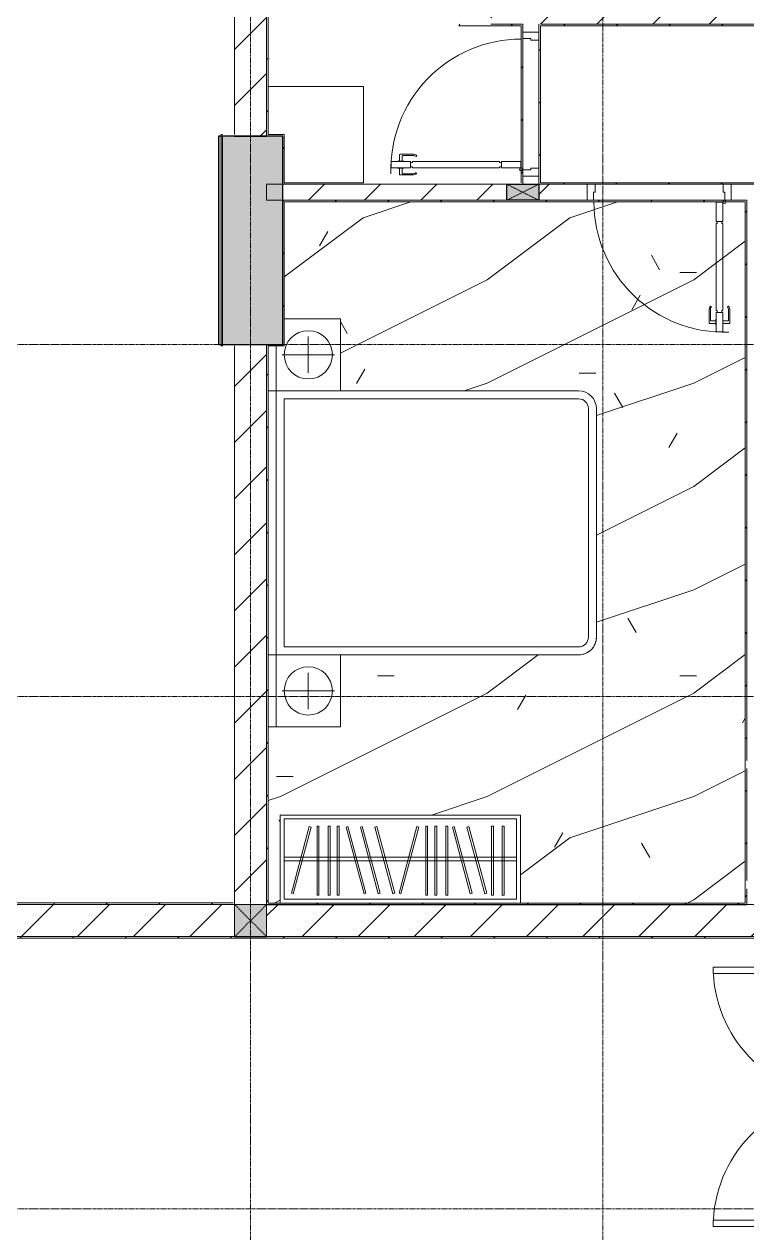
# Model space of a CAD drawing. Header units: millimetres. Extents: x 5121 to 246734, y -48180 to 129206.
# Drawn here: x 51338 to 55853, y 33687 to 41237 of the extents above; entities that cross this region are included whole.
import ezdxf

# ---------------------------------------------------------------- set-up
doc = ezdxf.new("R2010")
doc.units = ezdxf.units.MM
doc.linetypes.add('Dash', pattern=[6, 3, -3])
doc.linetypes.add('Grid Line', pattern=[22.225, 12.7, -3.175, 3.175, -3.175])
for name, color, linetype, lineweight in [('0-1', 7, 'Continuous', 5), ('A-DETL-GENF', 92, 'Continuous', 9), ('A-DETL-GENF-1', 50, 'Continuous', 9), ('A-DOOR', 31, 'Continuous', 9), ('A-DOOR-1', 253, 'Continuous', 9), ('A-DOOR-2', 50, 'Continuous', 9), ('A-DOOR-FRAM', 31, 'Continuous', 9), ('A-FLOR-1', 50, 'Continuous', 9), ('A-FLOR-PATT-1', 9, 'Continuous', 9), ('A-WALL', 113, 'Continuous', 9), ('A-WALL-1', 250, 'Continuous', 18), ('A-WALL-PATT-1', 9, 'Continuous', 9), ('A-WALL-PATT-2', 50, 'Continuous', 9), ('A-WALL-PATT-3', 111, 'Continuous', 9), ('G-IMPT-1', 254, 'Continuous', 9), ('I-FURN-1', 253, 'Continuous', 9), ('S-COLS', 52, 'Continuous', 9), ('S-COLS-1', 7, 'Continuous', 5), ('S-COLS-2', 10, 'Continuous', 25), ('S-COLS-3', 50, 'Continuous', 9), ('S-COLS-4', 253, 'Continuous', 9), ('S-COLS-5', 52, 'Continuous', 25), ('S-COLS-6', 52, 'Dash', 9), ('S-COLS-HDLN', 52, 'Dash', 9), ('S-COLS-HDLN-1', 50, 'Dash', 9), ('S-GRID-1', 1, 'Grid Line', 9)]:
    doc.layers.add(name, color=color, linetype=linetype, lineweight=lineweight)
pattern_1 = [(45, (0, 0), (-175.3625, 175.3625), [])]
pattern_2 = [(45, (0, 0), (-164.4023, 164.4023), [])]

# ---------------------------------------------------------------- blocks, each defined once
blk = doc.blocks.new('NCV_TKTC_KET CAU_rvt-1-TKCS_MB TỔNG THỂ TẦNG 1')
at = {"layer": 'S-COLS-1'}
blk.add_hatch(color=256, dxfattribs=at).paths.add_polyline_path([(52952.6, 39236.9), (52952.6, 40536.9), (52552.6, 40535.7), (52552.6, 39236.9), (52852.6, 39236.9)])
at = {"layer": 'A-FLOR-1'}
blk.add_line((54452.6, 40246.9), (54452.6, 40236.9), dxfattribs=at)
at = {"layer": 'S-COLS-2'}
for p, q in [((52952.6, 40536.9), (52552.6, 40536.9)), ((52552.6, 40536.9), (52552.6, 39236.9)), ((52952.6, 39236.9), (52952.6, 40536.9)), ((52552.6, 39236.9), (52952.6, 39236.9))]:
    blk.add_line(p, q, dxfattribs=at)
blk = doc.blocks.new('DOOR_CW_01 CANH MO-PANEL KINH - DIW_01-900x2200-CỬA GỖ VÂN LAMINATE-553393-TKCS_MB TỔNG THỂ TẦNG 1')
at = {"layer": 'A-DETL-GENF-1'}
for p, q in [((-399, 831.8), (-397, 831.8)), ((-399, 792.2), (-399, 831.8)), ((-397, 872), (-357, 872)), ((-397, 752), (-397, 872)), ((-397, 792.2), (-397, 831.8)), ((-357, 872), (-357, 752)), ((-357, 792.2), (-357, 831.8)), ((-355, 831.8), (-357, 831.8)), ((-355, 792.2), (-355, 831.8)), ((-442, 737), (-442, 816.5)), ((-399, 820.5), (-438, 820.5)), ((-434, 799.5), (-434, 737)), ((-399, 803.5), (-430, 803.5)), ((-397, 792.2), (-399, 792.2)), ((-357, 792.2), (-355, 792.2)), ((-355, 820.5), (-316, 820.5)), ((-355, 803.5), (-324, 803.5)), ((-320, 799.5), (-320, 737)), ((-312, 737), (-312, 816.5)), ((-433.9, 711.2), (-427.3, 715.8)), ((-357, 752), (-397, 752)), ((-397, 738), (-391, 738)), ((-397, 738), (-397, 196)), ((-363, 752), (-391, 752)), ((-391, 752), (-391, 738)), ((-363, 738), (-363, 752)), ((-357, 738), (-363, 738)), ((-357, 196), (-357, 738)), ((-320.1, 711.2), (-326.7, 715.8)), ((-397, 196), (-391, 196)), ((-357, 182), (-397, 182)), ((-397, 182), (-397, 62)), ((-391, 196), (-391, 182)), ((-391, 182), (-363, 182)), ((-357, 196), (-363, 196)), ((-363, 182), (-363, 196)), ((-357, 62), (-357, 182)), ((-397, 62), (-357, 62))]:
    blk.add_line(p, q, dxfattribs=at)
blk.add_circle((-407, 60), 10, dxfattribs=at)
for centre, radius, start, end in [((-407, 60), 814, 360, 92), ((-438, 816.5), 4, 90, 180), ((-430, 799.5), 4, 90, 180), ((-324, 799.5), 4, 360, 90), ((-316, 816.5), 4, 0, 90), ((-397, 737), 45, 180, 215), ((-397, 737), 37, 180, 215), ((-357, 737), 37, 325, 0), ((-357, 737), 45, 325, 0)]:
    blk.add_arc(centre, radius, start, end, dxfattribs=at)
at = {"layer": 'A-DOOR-2'}
for p, q in [((-410, 50), (-450, 50)), ((-450, 50), (-450, -50)), ((-410, 0), (-410, 50)), ((-400, 0), (-410, 0)), ((-407, 50), (-382, 50)), ((-400, -50), (-400, 0)), ((410, 0), (400, 0)), ((400, 0), (400, -50)), ((450, 50), (410, 50)), ((410, 50), (410, 0)), ((450, -50), (450, 50)), ((-450, -50), (-400, -50)), ((400, -50), (450, -50))]:
    blk.add_line(p, q, dxfattribs=at)
blk = doc.blocks.new('GIUONG NGU-2TAB-1600x2000 - GIUONG NGU-2TAB-1600x2000-V13-TKCS_MB TỔNG THỂ TẦNG 1')
at = {"layer": 'I-FURN-1'}
for p, q in [((569.6, 2050), (1997.1, 2050)), ((1997.1, 2050), (569.6, 2050)), ((1997.1, 2000), (569.6, 2000)), ((458.5, 50), (458.5, 1938.9)), ((458.5, 1938.9), (458.5, 50)), ((508.5, 1938.9), (508.5, 100)), ((2058.2, 100), (2058.2, 1938.9)), ((2108.2, 1938.9), (2108.2, 50)), ((2108.2, 50), (2108.2, 1938.9)), ((8.5, 100), (8.5, 450.3)), ((8.5, 450.3), (458.5, 450.3)), ((8.5, 450.3), (458.5, 450.3)), ((8.5, 100), (8.5, 450.3)), ((233.5, 86.8), (233.5, 413.5)), ((458.5, 450.3), (458.5, 50)), ((458.5, 450.3), (458.5, 50)), ((2108.2, 50), (2108.2, 450.3)), ((2108.2, 450.3), (2558.2, 450.3)), ((2108.2, 450.3), (2108.2, 50)), ((2558.2, 450.3), (2108.2, 450.3)), ((2333.2, 86.8), (2333.2, 413.5)), ((2558.2, 450.3), (2558.2, 50)), ((2558.2, 50), (2558.2, 450.3)), ((120.2, 250.2), (346.8, 250.2)), ((2446.5, 250.2), (2219.8, 250.2)), ((508.5, 100), (2058.2, 100)), ((458.5, 50), (178.3, 50)), ((178.3, 50), (458.5, 50)), ((458.5, 50), (178.3, 50)), ((2108.2, 50), (458.5, 50)), ((458.5, 50), (458.5, 0)), ((458.5, 0), (458.5, 50)), ((458.5, 50), (2108.2, 50)), ((458.5, 50), (2108.2, 50)), ((2558.2, 50), (2108.2, 50)), ((2108.2, 50), (2558.2, 50)), ((2108.2, 0), (2108.2, 50)), ((2108.2, 50), (2108.2, 0)), ((2108.2, 50), (2558.2, 50)), ((2558.2, 50), (2558.2, 0))]:
    blk.add_line(p, q, dxfattribs=at)
for centre in [(233.5, 250.2), (2333.2, 250.2)]:
    blk.add_circle(centre, 150.7, dxfattribs=at)
for centre, radius, start, end in [((569.6, 1938.9), 111.1, 90, 180), ((569.6, 1938.9), 111.1, 90, 180), ((1997.1, 1938.9), 111.1, 0, 90), ((1997.1, 1938.9), 111.1, 360, 90), ((569.6, 1938.9), 61.1, 90, 180), ((1997.1, 1938.9), 61.1, 360, 90)]:
    blk.add_arc(centre, radius, start, end, dxfattribs=at)
blk = doc.blocks.new('TU QUAN AO-SUITE ROOM_3 - TU QUAN AO-SUITE ROOM_3-V14-TKCS_MB TỔNG THỂ TẦNG 1')
at = {"layer": 'I-FURN-1'}
for p, q in [((-550, 1500), (0, 1500)), ((-550, 0), (-550, 1500)), ((0, 1500), (-550, 1500)), ((-550, 1500), (-550, 0)), ((-24, 1476), (-526, 1476)), ((-526, 1476), (-526, 600)), ((-526, 1476), (-526, 24)), ((-287, 576), (-287, 1476)), ((-263, 576), (-263, 1476)), ((-24, 24), (-24, 1476)), ((-480.1, 1386.9), (-480.1, 1398.9)), ((-480.1, 1398.9), (-50.1, 1398.9)), ((-480.1, 1386.9), (-480.1, 1398.9)), ((-50.1, 1386.9), (-480.1, 1386.9)), ((-50.1, 1398.9), (-50.1, 1386.9)), ((-480.1, 1320.5), (-480.1, 1332.5)), ((-480.1, 1332.5), (-50.1, 1332.5)), ((-480.1, 1320.5), (-480.1, 1332.5)), ((-50.1, 1320.5), (-480.1, 1320.5)), ((-478.3, 1178.1), (-61.3, 1289.9)), ((-61.3, 1289.9), (-58.2, 1278.3)), ((-50.1, 1332.5), (-50.1, 1320.5)), ((-58.2, 1278.3), (-475.2, 1166.5)), ((-478.3, 1086.9), (-61.3, 1198.6)), ((-475.2, 1166.5), (-478.3, 1178.1)), ((-58.2, 1187.1), (-475.2, 1075.3)), ((-61.3, 1198.6), (-58.2, 1187.1)), ((-475.2, 1075.3), (-478.3, 1086.9)), ((-480.1, 1035.3), (-480.1, 1047.3)), ((-480.1, 1047.3), (-50.1, 1047.3)), ((-480.1, 1035.3), (-480.1, 1047.3)), ((-50.1, 1035.3), (-480.1, 1035.3)), ((-50.1, 1047.3), (-50.1, 1035.3)), ((-480.1, 965.8), (-480.1, 977.8)), ((-480.1, 977.8), (-50.1, 977.8)), ((-480.1, 965.8), (-480.1, 977.8)), ((-50.1, 965.8), (-480.1, 965.8)), ((-480.1, 908.6), (-480.1, 920.6)), ((-480.1, 920.6), (-50.1, 920.6)), ((-480.1, 908.6), (-480.1, 920.6)), ((-50.1, 908.6), (-480.1, 908.6)), ((-50.1, 977.8), (-50.1, 965.8)), ((-50.1, 920.6), (-50.1, 908.6)), ((-475.2, 865.5), (-478.3, 853.9)), ((-478.3, 853.9), (-61.3, 742.1)), ((-58.2, 753.7), (-475.2, 865.5)), ((-478.3, 603.1), (-61.3, 714.9)), ((-58.2, 703.3), (-475.2, 591.5)), ((-61.3, 742.1), (-58.2, 753.7)), ((-61.3, 714.9), (-58.2, 703.3)), ((-478.3, 511.9), (-61.3, 623.6)), ((-58.2, 612.1), (-475.2, 500.3)), ((-61.3, 623.6), (-58.2, 612.1)), ((-550, 24), (-550, 576)), ((-526, 24), (-526, 600)), ((-475.2, 591.5), (-478.3, 603.1)), ((-478.3, 423.1), (-61.3, 534.9)), ((-287, 24), (-287, 576)), ((-263, 24), (-263, 576)), ((-61.3, 534.9), (-58.2, 523.3)), ((-475.2, 500.3), (-478.3, 511.9)), ((-58.2, 523.3), (-475.2, 411.5)), ((-475.2, 411.5), (-478.3, 423.1)), ((-480.1, 368.4), (-480.1, 356.4)), ((-50.1, 368.4), (-480.1, 368.4)), ((-480.1, 356.4), (-50.1, 356.4)), ((-480.1, 311.2), (-480.1, 299.2)), ((-50.1, 311.2), (-480.1, 311.2)), ((-50.1, 356.4), (-50.1, 368.4)), ((-50.1, 299.2), (-50.1, 311.2)), ((-480.1, 299.2), (-50.1, 299.2)), ((-480.1, 241.7), (-480.1, 229.7)), ((-50.1, 241.7), (-480.1, 241.7)), ((-480.1, 229.7), (-50.1, 229.7)), ((-50.1, 229.7), (-50.1, 241.7)), ((-475.2, 192.7), (-478.3, 181.1)), ((-478.3, 181.1), (-61.3, 69.4)), ((-58.2, 80.9), (-475.2, 192.7)), ((-61.3, 69.4), (-58.2, 80.9)), ((-526, 24), (-24, 24)), ((0, 0), (-550, 0)), ((-550, 0), (0, 0))]:
    blk.add_line(p, q, dxfattribs=at)
blk = doc.blocks.new('MAY GIAT - MAY GIAT_dwg-V16-TKCS_MB TỔNG THỂ TẦNG 1')
at = {"layer": 'G-IMPT-1', "flags": 128}
blk.add_lwpolyline([(5, 596.6), (5, 2.3), (605, 2.3), (605, 496.6)], dxfattribs=at)
blk = doc.blocks.new('MAY GIAT - MAY GIAT-V17-TKCS_MB TỔNG THỂ TẦNG 1')
at = {"layer": 'I-FURN-1'}
for p, q in [((5, -2.3), (605, -2.3)), ((5, -596.6), (5, -2.3)), ((605, -2.3), (605, -496.6))]:
    blk.add_line(p, q, dxfattribs=at)
at = {"extrusion": (0, 0, -1), "zscale": -1, "rotation": 180}
blk.add_blockref('MAY GIAT - MAY GIAT_dwg-V16-TKCS_MB TỔNG THỂ TẦNG 1', (0, 0), dxfattribs=at)
blk = doc.blocks.new('G1_SOF - BO TRU - 100x200-V75-TKCS_MB TỔNG THỂ TẦNG 1')
at = {"layer": 'S-COLS-3'}
blk.add_hatch(color=256, dxfattribs=at).paths.add_polyline_path([(-50, 0), (-49.6, -100), (50, -100), (50, 100), (-50, 98.4), (-50, 47)])
at = {"layer": 'S-COLS-2'}
for p, q in [((-50, 100), (50, 100)), ((-50, -100), (-50, 100)), ((50, 100), (50, -100)), ((50, -100), (-50, -100))]:
    blk.add_line(p, q, dxfattribs=at)
at = {"layer": 'S-COLS-HDLN-1'}
for p, q in [((50, -100), (-50, 100)), ((-50, -100), (50, 100))]:
    blk.add_line(p, q, dxfattribs=at)
blk = doc.blocks.new('DOOR_CW_01 CANH MO-PANEL KINH - DIG_01-900x2200-CỬA NHÔM KÍNH-400868-TKCS_MB TỔNG THỂ TẦNG 1')
at = {"layer": 'A-DETL-GENF-1'}
for p, q in [((-399, 831.8), (-397, 831.8)), ((-399, 792.2), (-399, 831.8)), ((-397, 872), (-357, 872)), ((-397, 752), (-397, 872)), ((-397, 792.2), (-397, 831.8)), ((-357, 872), (-357, 752)), ((-357, 792.2), (-357, 831.8)), ((-355, 831.8), (-357, 831.8)), ((-355, 792.2), (-355, 831.8)), ((-442, 737), (-442, 816.5)), ((-399, 820.5), (-438, 820.5)), ((-434, 799.5), (-434, 737)), ((-399, 803.5), (-430, 803.5)), ((-397, 792.2), (-399, 792.2)), ((-357, 792.2), (-355, 792.2)), ((-355, 820.5), (-316, 820.5)), ((-355, 803.5), (-324, 803.5)), ((-320, 799.5), (-320, 737)), ((-312, 737), (-312, 816.5)), ((-433.9, 711.2), (-427.3, 715.8)), ((-357, 752), (-397, 752)), ((-397, 738), (-391, 738)), ((-397, 738), (-397, 196)), ((-363, 752), (-391, 752)), ((-391, 752), (-391, 738)), ((-363, 738), (-363, 752)), ((-357, 738), (-363, 738)), ((-357, 196), (-357, 738)), ((-320.1, 711.2), (-326.7, 715.8)), ((-397, 196), (-391, 196)), ((-357, 182), (-397, 182)), ((-397, 182), (-397, 62)), ((-391, 196), (-391, 182)), ((-391, 182), (-363, 182)), ((-357, 196), (-363, 196)), ((-363, 182), (-363, 196)), ((-357, 62), (-357, 182)), ((-397, 62), (-357, 62))]:
    blk.add_line(p, q, dxfattribs=at)
blk.add_circle((-407, 60), 10, dxfattribs=at)
for centre, radius, start, end in [((-407, 60), 814, 360, 92), ((-438, 816.5), 4, 90, 180), ((-430, 799.5), 4, 90, 180), ((-324, 799.5), 4, 360, 90), ((-316, 816.5), 4, 0, 90), ((-397, 737), 45, 180, 215), ((-397, 737), 37, 180, 215), ((-357, 737), 37, 325, 0), ((-357, 737), 45, 325, 0)]:
    blk.add_arc(centre, radius, start, end, dxfattribs=at)
at = {"layer": 'A-DOOR-2'}
for p, q in [((-410, 50), (-450, 50)), ((-450, 50), (-450, -50)), ((-410, 0), (-410, 50)), ((-400, 0), (-410, 0)), ((-407, 50), (-382, 50)), ((-400, -50), (-400, 0)), ((410, 0), (400, 0)), ((400, 0), (400, -50)), ((450, 50), (410, 50)), ((410, 50), (410, 0)), ((450, -50), (450, 50)), ((-450, -50), (-400, -50)), ((400, -50), (450, -50))]:
    blk.add_line(p, q, dxfattribs=at)
blk = doc.blocks.new('NCV_TKTC_TANG 1_rvt-1-TKCS_MB TỔNG THỂ TẦNG 1')
at = {"layer": 'A-FLOR-PATT-1'}
h = blk.add_hatch(dxfattribs=at)
h.set_pattern_fill('FP_8', color=256, style=0, pattern_type=2)
h.set_pattern_definition([(0, (0, 0), (2519.68, 629.92), [103.937, -1785.823, 103.937, -1785.823, -10078.72]), (0, (0, 0), (2519.68, 629.92), [-3779.52, 103.937, -3675.583, 103.937, -1785.823, -4409.44]), (0, (0, 0), (2519.68, 629.92), [-9448.8, 103.937, -1155.903, 103.937, -3045.663]), (120, (944.9, 314.96), (-1805.367, 1867.147), [103.937, -1785.823, 103.937, -11864.543]), (120, (944.9, 314.96), (-1805.367, 1867.147), [-1993.697, -1785.823, 103.937, -3675.583, -6299.2]), (120, (944.9, 314.96), (-1805.367, 1867.147), [-7559.04, 103.937, -1785.823, 103.937, -4305.503]), (120, (944.9, 314.96), (-1805.367, 1867.147), [-9552.737, -1155.903, 103.937, -3045.663]), (240, (1259.84, 1574.8), (-714.313, -2497.067), [103.937, -1785.823, 103.937, -11864.543]), (240, (1259.84, 1574.8), (-714.313, -2497.067), [-1993.697, -1785.823, 103.937, -3675.583, -6299.2]), (240, (1259.84, 1574.8), (-714.313, -2497.067), [-7559.04, 103.937, -1785.823, 103.937, -4305.503]), (240, (1259.84, 1574.8), (-714.313, -2497.067), [-9552.737, -1155.903, 103.937, -3045.663])])
h.paths.add_polyline_path([(54437.6, 35746.9), (55842.6, 35749), (55842.6, 40126.9), (52962.6, 40126.9), (52962.6, 39396.7), (53312.9, 39396.7), (53312.9, 38946.7), (54801.5, 38946.7), (54839.1, 38939.3), (54857, 38931.9), (54880, 38914.2), (54897.7, 38891.2), (54908.8, 38864.4), (54912.6, 38835.6), (54912.6, 37408.2), (54908.8, 37379.4), (54897.7, 37352.6), (54880, 37329.6), (54857, 37312), (54830.2, 37300.9), (54801.5, 37297.1), (53312.9, 37297.1), (53312.9, 36847.1), (52862.6, 36847.1), (52862.6, 35746.9), (52937.6, 35746.9), (52937.6, 36296.9), (54437.6, 36296.9), (54437.6, 35987.8)])
h = blk.add_hatch(dxfattribs=at)
h.set_pattern_fill('FP_4', color=256, style=0, pattern_type=2)
h.set_pattern_definition([(216.87, (516.46, 1291.15), (3873.4454, 2582.3069), [645.575, -5810.175]), (206.565, (1291.15, 903.8), (-1291.1515, -1291.149), [1443.55, -1443.55]), (198.435, (1291.15, 258.23), (-2582.2983, -1291.1527), [816.596, -3266.38])])
h.paths.add_polyline_path([(54437.6, 35746.9), (55842.6, 35749), (55842.6, 40126.9), (52962.6, 40126.9), (52962.6, 39396.7), (53312.9, 39396.7), (53312.9, 38946.7), (54801.5, 38946.7), (54839.1, 38939.3), (54857, 38931.9), (54880, 38914.2), (54897.7, 38891.2), (54908.8, 38864.4), (54912.6, 38835.6), (54912.6, 37408.2), (54908.8, 37379.4), (54897.7, 37352.6), (54880, 37329.6), (54857, 37312), (54830.2, 37300.9), (54801.5, 37297.1), (53312.9, 37297.1), (53312.9, 36847.1), (52862.6, 36847.1), (52862.6, 35746.9), (52937.6, 35746.9), (52937.6, 36296.9), (54437.6, 36296.9), (54437.6, 35987.8)])
at = {"layer": 'A-WALL-PATT-1'}
h = blk.add_hatch(dxfattribs=at)
h.set_pattern_fill('FP_2', color=256, style=0, pattern_type=2)
h.set_pattern_definition(pattern_1)
h.paths.add_polyline_path([(54884.6, 41236.9), (56754.2, 41236.9), (56754.2, 41336.9), (54252.6, 41336.9), (54252.6, 41236.9), (54752.6, 41236.9)])
h = blk.add_hatch(dxfattribs=at)
h.set_pattern_fill('FP_2', color=256, style=0, pattern_type=2)
h.set_pattern_definition(pattern_1)
h.paths.add_polyline_path([(53274.6, 40136.9), (54352.6, 40136.9), (54352.6, 40236.9), (52952.6, 40236.9), (52952.6, 40136.9)])
h.paths.add_polyline_path([(55754.6, 40136.9), (56054.2, 40137.8), (56054.2, 40236.9), (55754.6, 40236.9), (55754.6, 40186.9)])
h.paths.add_polyline_path([(54552.6, 40136.9), (54854.6, 40136.9), (54854.6, 40236.9), (54552.6, 40236.9), (54552.6, 40186.9)])
h.paths.add_polyline_path([(57652.6, 40136.9), (57652.6, 40236.9), (56854.2, 40236.9), (56854.2, 40136.9), (57299.9, 40136.9)])
at = {"layer": 'A-WALL-PATT-2'}
h = blk.add_hatch(dxfattribs=at)
h.set_pattern_fill('FP_10', color=256, style=0, pattern_type=2)
h.set_pattern_definition(pattern_2)
h.paths.add_polyline_path([(52852.6, 40536.9), (52862.6, 40536.9), (52862.6, 43836.9), (52852.6, 43836.9), (52852.6, 40546.9)])
h = blk.add_hatch(dxfattribs=at)
h.set_pattern_fill('FP_10', color=256, style=0, pattern_type=2)
h.set_pattern_definition(pattern_2)
h.paths.add_polyline_path([(54152.6, 41226.9), (54442.6, 41226.9), (54442.6, 41236.9), (54052.6, 41236.9), (54052.6, 41226.9), (54057.2, 41226.9)])
h = blk.add_hatch(dxfattribs=at)
h.set_pattern_fill('FP_10', color=256, style=0, pattern_type=2)
h.set_pattern_definition(pattern_2)
h.paths.add_polyline_path([(54442.6, 40246.9), (54452.6, 40246.9), (54452.6, 41236.9), (54442.6, 41236.9), (54442.6, 40261.9)])
h = blk.add_hatch(dxfattribs=at)
h.set_pattern_fill('FP_10', color=256, style=0, pattern_type=2)
h.set_pattern_definition(pattern_2)
h.paths.add_polyline_path([(54552.6, 40246.9), (54562.6, 40246.9), (54562.6, 41236.9), (54552.6, 41236.5), (54552.6, 40286.9)])
h = blk.add_hatch(dxfattribs=at)
h.set_pattern_fill('FP_10', color=256, style=0, pattern_type=2)
h.set_pattern_definition(pattern_2)
h.paths.add_polyline_path([(57752.6, 41226.9), (57862.6, 41226.9), (57862.6, 41236.9), (54562.6, 41234.4), (54562.6, 41226.9), (57748.9, 41226.9)])
h = blk.add_hatch(dxfattribs=at)
h.set_pattern_fill('FP_10', color=256, style=0, pattern_type=2)
h.set_pattern_definition(pattern_2)
h.paths.add_polyline_path([(52962.6, 40246.9), (52962.6, 40536.9), (52952.6, 40536.9), (52952.6, 40246.9)])
h = blk.add_hatch(dxfattribs=at)
h.set_pattern_fill('FP_10', color=256, style=0, pattern_type=2)
h.set_pattern_definition(pattern_2)
h.paths.add_polyline_path([(56814.2, 40236.9), (57852.6, 40238), (57852.6, 40246.9), (54552.6, 40246.9), (54552.6, 40236.9), (56804.2, 40236.9)])
h = blk.add_hatch(dxfattribs=at)
h.set_pattern_fill('FP_10', color=256, style=0, pattern_type=2)
h.set_pattern_definition(pattern_2)
h.paths.add_polyline_path([(55820.3, 40126.9), (55842.6, 40126.9), (55842.6, 40136.9), (52952.6, 40136.9), (52952.6, 40126.9), (55762.6, 40126.9)])
h = blk.add_hatch(dxfattribs=at)
h.set_pattern_fill('FP_10', color=256, style=0, pattern_type=2)
h.set_pattern_definition(pattern_2)
h.paths.add_polyline_path([(52960.9, 39226.9), (52962.6, 39226.9), (52962.6, 40126.9), (52952.6, 40126.9), (52952.6, 39226.9)])
h = blk.add_hatch(dxfattribs=at)
h.set_pattern_fill('FP_10', color=256, style=0, pattern_type=2)
h.set_pattern_definition(pattern_2)
h.paths.add_polyline_path([(55842.6, 35737.4), (55852.6, 35737.4), (55852.6, 40136.9), (55842.6, 40133.8), (55842.6, 35746.9)])
h = blk.add_hatch(dxfattribs=at)
h.set_pattern_fill('FP_10', color=256, style=0, pattern_type=2)
h.set_pattern_definition(pattern_2)
h.paths.add_polyline_path([(52852.6, 35746.9), (52862.6, 35746.9), (52862.6, 39226.9), (52852.6, 39226.9), (52852.6, 35746.9)])
h = blk.add_hatch(dxfattribs=at)
h.set_pattern_fill('FP_10', color=256, style=0, pattern_type=2)
h.set_pattern_definition(pattern_2)
h.paths.add_polyline_path([(52852.6, 35737.4), (55842.6, 35737.4), (55842.6, 35746.9), (52852.6, 35746.9), (52852.6, 35737.4)])
at = {"layer": 'A-FLOR-1'}
blk.add_line((54452.6, 40236.9), (54452.6, 40246.9), dxfattribs=at)
at = {"layer": 'A-WALL-1'}
for p, q in [((52852.6, 43836.9), (52852.6, 40536.9)), ((52862.6, 40546.9), (52862.6, 43826.9)), ((54052.6, 41226.9), (54442.6, 41226.9)), ((54442.6, 41236.9), (54252.6, 41236.9)), ((54452.6, 41236.9), (54442.6, 41236.9)), ((54442.6, 41226.9), (54442.6, 40246.9)), ((54452.6, 41186.9), (54452.6, 41236.9)), ((54552.6, 41236.9), (54552.6, 41186.9)), ((56754.2, 41236.9), (54562.6, 41236.9)), ((54562.6, 41226.9), (57862.6, 41226.9)), ((54562.6, 40246.9), (54562.6, 41226.9)), ((54452.6, 40326.9), (54452.6, 41146.9)), ((54552.6, 41136.9), (54552.6, 40336.9)), ((52962.6, 40546.9), (52862.6, 40546.9)), ((52962.6, 40536.9), (52962.6, 40546.9)), ((52852.6, 40536.9), (52862.6, 40536.9)), ((52862.6, 40536.9), (52952.6, 40536.9)), ((52952.6, 40536.9), (52952.6, 40246.9)), ((52962.6, 40246.9), (52962.6, 40536.9)), ((54452.6, 40246.9), (54452.6, 40286.9)), ((54552.6, 40286.9), (54552.6, 40246.9)), ((54552.6, 40246.9), (54552.6, 40236.9)), ((57852.6, 40246.9), (54562.6, 40246.9)), ((54352.6, 40236.9), (52852.6, 40236.9)), ((52852.6, 40236.9), (52852.6, 40136.9)), ((54854.6, 40236.9), (54552.6, 40236.9)), ((54552.6, 40236.9), (54854.6, 40236.9)), ((54904.6, 40236.9), (55704.6, 40236.9)), ((56054.2, 40236.9), (55754.6, 40236.9)), ((55754.6, 40236.9), (56054.2, 40236.9)), ((52852.6, 40136.9), (54352.6, 40136.9)), ((54352.6, 40136.9), (52952.6, 40136.9)), ((52952.6, 40136.9), (52952.6, 40126.9)), ((52952.6, 40126.9), (52952.6, 39236.9)), ((52962.6, 40126.9), (55842.6, 40126.9)), ((52962.6, 39226.9), (52962.6, 40126.9)), ((54552.6, 40136.9), (54854.6, 40136.9)), ((54854.6, 40136.9), (54552.6, 40136.9)), ((55714.6, 40136.9), (54894.6, 40136.9)), ((55754.6, 40136.9), (55852.6, 40136.9)), ((55842.6, 40136.9), (55754.6, 40136.9)), ((55852.6, 40136.9), (55842.6, 40136.9)), ((55842.6, 40126.9), (55842.6, 35746.9)), ((55852.6, 36636.9), (55852.6, 40136.9)), ((52952.6, 39236.9), (52852.6, 39236.9)), ((52852.6, 39236.9), (52852.6, 39226.9)), ((52852.6, 39226.9), (52852.6, 35746.9)), ((52862.6, 39226.9), (52952.6, 39226.9)), ((52862.6, 35746.9), (52862.6, 39226.9)), ((52952.6, 39226.9), (52962.6, 39226.9)), ((55852.6, 35886.9), (55852.6, 36586.9)), ((55852.6, 35736.9), (55852.6, 35836.9)), ((52852.6, 35746.9), (52852.6, 35736.9)), ((52852.6, 35736.9), (55842.6, 35736.9)), ((55842.6, 35746.9), (52862.6, 35746.9)), ((55842.6, 35736.9), (55852.6, 35736.9))]:
    blk.add_line(p, q, dxfattribs=at)
at = {"layer": 'A-DOOR-1'}
for name, p, rotation in [('DOOR_CW_01 CANH MO-PANEL KINH - DIG_01-900x2200-CỬA NHÔM KÍNH-400868-TKCS_MB TỔNG THỂ TẦNG 1', (54502.6, 40736.9), 90.0000000000011), ('DOOR_CW_01 CANH MO-PANEL KINH - DIW_01-900x2200-CỬA GỖ VÂN LAMINATE-553393-TKCS_MB TỔNG THỂ TẦNG 1', (55304.6, 40186.9), 180)]:
    blk.add_blockref(name, p, dxfattribs=dict(at, rotation=rotation))
at = {"layer": 'I-FURN-1'}
for name, p, rotation in [('MAY GIAT - MAY GIAT-V17-TKCS_MB TỔNG THỂ TẦNG 1', (53459.2, 40851.9), 270.0000000000002), ('GIUONG NGU-2TAB-1600x2000 - GIUONG NGU-2TAB-1600x2000-V13-TKCS_MB TỔNG THỂ TẦNG 1', (52862.6, 39405.2), 269.9999999999995), ('TU QUAN AO-SUITE ROOM_3 - TU QUAN AO-SUITE ROOM_3-V14-TKCS_MB TỔNG THỂ TẦNG 1', (52937.6, 35746.9), 270.0000000000003)]:
    blk.add_blockref(name, p, dxfattribs=dict(at, rotation=rotation))
at = {"layer": 'S-COLS-4', "rotation": 270.0000000000007}
blk.add_blockref('G1_SOF - BO TRU - 100x200-V75-TKCS_MB TỔNG THỂ TẦNG 1', (54452.6, 40186.9), dxfattribs=at)
blk = doc.blocks.new('FD_07 - FD_07-1700x2200-CỬA ĐI 2 CÁNH-910693-TKCS_MB TỔNG THỂ TẦNG 1')
at = {"layer": 'A-DETL-GENF'}
for p, q in [((-810, 910), (-810, 100)), ((-770, 910), (-810, 910)), ((-770, 100), (-770, 910)), ((770, 100), (770, 910)), ((770, 910), (810, 910)), ((810, 910), (810, 100)), ((-810, 100), (-770, 100)), ((810, 100), (770, 100)), ((-810, -910), (-810, -100)), ((-810, -100), (-770, -100)), ((-770, -100), (-770, -910)), ((810, -100), (770, -100)), ((770, -100), (770, -910)), ((810, -910), (810, -100)), ((-770, -910), (-810, -910)), ((770, -910), (810, -910))]:
    blk.add_line(p, q, dxfattribs=at)
for centre, start, end in [((-810, 100), 0, 87.16943), ((810, 100), 92.83057, 180), ((-810, -100), 272.83057, 360), ((810, -100), 180, 267.16943)]:
    blk.add_arc(centre, 810, start, end, dxfattribs=at)
at = {"layer": 'A-DOOR'}
for p, q in [((-810, 100), (810, 100)), ((800, -100), (-800, -100))]:
    blk.add_line(p, q, dxfattribs=at)
at = {"layer": 'A-DOOR-FRAM'}
for p, q in [((-810, 100), (-850, 100)), ((-850, 100), (-850, -100)), ((-810, 60), (-810, 100)), ((850, 100), (810, 100)), ((810, 100), (810, 60)), ((850, -100), (850, 100)), ((-800, 60), (-810, 60)), ((-800, -100), (-800, 60)), ((810, 60), (800, 60)), ((800, 60), (800, -100)), ((-850, -100), (-800, -100)), ((800, -100), (850, -100))]:
    blk.add_line(p, q, dxfattribs=at)
blk = doc.blocks.new('G1_SOF - BO TRU - 200x200-3050151-TKCS_MB TỔNG THỂ TẦNG 1')
at = {"layer": 'S-COLS-HDLN'}
for p, q in [((-100, 100), (100, -100)), ((100, 100), (-100, -100))]:
    blk.add_line(p, q, dxfattribs=at)

msp = doc.modelspace()

# ---------------------------------------------------------------- hatches: boundary and pattern name
at = {"layer": 'A-WALL-PATT-3'}
h = msp.add_hatch(dxfattribs=at)
h.set_pattern_fill('FP_1', color=256, style=0, pattern_type=2)
h.set_pattern_definition(pattern_1)
h.paths.add_polyline_path([(52852.6, 40535.7), (52852.6, 43837), (52652.6, 43837), (52652.6, 40536.9), (52830.3, 40536.9)])
h = msp.add_hatch(dxfattribs=at)
h.set_pattern_fill('FP_43', color=256, style=0, pattern_type=2)
h.set_pattern_definition(pattern_2)
h.paths.add_polyline_path([(52567.6, 39226.9), (52577.6, 39226.9), (52577.6, 39236.9), (52567.6, 39236.9)])
h.paths.add_polyline_path([(52567.6, 40536.9), (52577.6, 40536.9), (52577.6, 40546.9), (52567.6, 40546.9)])
h = msp.add_hatch(dxfattribs=at)
h.set_pattern_fill('FP_1', color=256, style=0, pattern_type=2)
h.set_pattern_definition(pattern_1)
h.paths.add_polyline_path([(52852.6, 35737.4), (52852.6, 39236.9), (52652.6, 39236.9), (52652.6, 35737.4)])
h = msp.add_hatch(dxfattribs=at)
h.set_pattern_fill('FP_1', color=256, style=0, pattern_type=2)
h.set_pattern_definition(pattern_1)
h.paths.add_polyline_path([(52652.6, 35537.4), (52652.6, 35737.4), (49652.9, 35737.4), (49652.9, 35537.4), (52652.6, 35537.4)])
h.paths.add_polyline_path([(56452.6, 35537.4), (56452.6, 35737.4), (52852.6, 35736.9), (52852.6, 35537.4), (55952.6, 35537.4)])
h.paths.add_polyline_path([(44652.6, 35537.4), (49452.9, 35537.4), (49452.9, 35737.4), (44652.6, 35737.4), (44652.6, 35565)])
h.paths.add_polyline_path([(68458.2, 35537.4), (69052.6, 35537.4), (69052.6, 35737.4), (67292.6, 35736.9), (67292.6, 35537.4)])
h.paths.add_polyline_path([(59298.7, 35537.4), (60852.6, 35537.4), (60852.6, 35737.4), (59092.6, 35736.9), (59092.6, 35537.4)])
h.paths.add_polyline_path([(64152.6, 35537.4), (65852.9, 35537.4), (65852.9, 35737.4), (61052.6, 35736.9), (61052.6, 35537.4), (64052.6, 35537.4)])
h.paths.add_polyline_path([(58002.6, 35537.4), (58002.6, 35737.4), (56652.6, 35736.9), (56652.6, 35537.4), (57852.4, 35537.4)])
h.paths.add_polyline_path([(66202.6, 35537.4), (66202.6, 35737.4), (66052.9, 35736.9), (66052.9, 35537.4)])
h = msp.add_hatch(dxfattribs=at)
h.set_pattern_fill('FP_43', color=256, style=0, pattern_type=2)
h.set_pattern_definition(pattern_2)
h.paths.add_polyline_path([(47101.1, 35737.4), (52652.6, 35737.4), (52652.6, 35747.4), (46012.6, 35747.4), (46012.6, 35737.4)])
h = msp.add_hatch(dxfattribs=at)
h.set_pattern_fill('FP_43', color=256, style=0, pattern_type=2)
h.set_pattern_definition(pattern_2)
h.paths.add_polyline_path([(56442.6, 35527.4), (56452.6, 35527.4), (56452.6, 35537.4), (44452.6, 35537.4), (44452.6, 35527.4), (55744, 35527.4)])
at = {"layer": 'S-COLS-1'}
msp.add_hatch(color=256, dxfattribs=at).paths.add_polyline_path([(52852.6, 35537.4), (52852.6, 35537.4), (52852.6, 35737.4), (52652.6, 35736.9), (52652.6, 35537.4)])

# ---------------------------------------------------------------- linework, layer by layer
at = {"layer": 'A-WALL'}
for p, q in [((52652.6, 43837), (52652.6, 40546.9)), ((52652.6, 35737.4), (52852.6, 35737.4)), ((52652.6, 35537.4), (52652.6, 35737.4)), ((52852.6, 35737.4), (52852.6, 35537.4)), ((52852.6, 35537.4), (56652.6, 35537.4)), ((56452.6, 35537.4), (52852.6, 35537.4))]:
    msp.add_line(p, q, dxfattribs=at)
at = {"layer": 'A-WALL-1'}
for p, q in [((52852.6, 40535.7), (52852.6, 43837)), ((52577.6, 40546.9), (52567.6, 40546.9)), ((52567.6, 40546.9), (52567.6, 39226.9)), ((52577.6, 39226.9), (52577.6, 40536.9)), ((52652.6, 40536.9), (52652.6, 40535.7)), ((52652.6, 40535.7), (52852.6, 40535.7)), ((52567.6, 39226.9), (52577.6, 39226.9)), ((52852.6, 39236.9), (52652.6, 39236.9)), ((52652.6, 35737.4), (52652.6, 39226.9)), ((52852.6, 35737.4), (52852.6, 39236.9)), ((46002.6, 35737.4), (52652.6, 35737.4)), ((52642.6, 35747.4), (46012.6, 35747.4)), ((56452.6, 35737.4), (52852.6, 35737.4)), ((44442.6, 35527.4), (56442.6, 35527.4)), ((52852.6, 35537.4), (44452.6, 35537.4)), ((49652.9, 35537.4), (52652.6, 35537.4))]:
    msp.add_line(p, q, dxfattribs=at)
at = {"layer": 'S-COLS'}
for p, q in [((52852.6, 35737.4), (52652.6, 35737.4)), ((52652.6, 35737.4), (52652.6, 35537.4)), ((52852.6, 35537.4), (52852.6, 35737.4))]:
    msp.add_line(p, q, dxfattribs=at)
at = {"layer": 'S-COLS-5'}
msp.add_line((52652.6, 35537.4), (52852.6, 35537.4), dxfattribs=at)
at = {"layer": 'S-GRID-1'}
for p, q in [((52752.6, 23210.6), (52752.6, 78232.7)), ((54952.6, 23210.6), (54952.6, 78232.7)), ((129301.8, 39236.9), (31601.8, 39236.9)), ((129301.8, 37036.9), (31601.8, 37036.9)), ((129301.8, 33836.9), (31601.8, 33836.9))]:
    msp.add_line(p, q, dxfattribs=at)

# ---------------------------------------------------------------- block references
at = {"layer": '0-1'}
for name in ['NCV_TKTC_KET CAU_rvt-1-TKCS_MB TỔNG THỂ TẦNG 1', 'NCV_TKTC_TANG 1_rvt-1-TKCS_MB TỔNG THỂ TẦNG 1']:
    msp.add_blockref(name, (0, 0), dxfattribs=at)
at = {"layer": 'A-DOOR', "rotation": 90}
msp.add_blockref('FD_07 - FD_07-1700x2200-CỬA ĐI 2 CÁNH-910693-TKCS_MB TỔNG THỂ TẦNG 1', (56552.6, 34537.1), dxfattribs=at)
at = {"layer": 'S-COLS-6'}
msp.add_blockref('G1_SOF - BO TRU - 200x200-3050151-TKCS_MB TỔNG THỂ TẦNG 1', (52752.6, 35637.4), dxfattribs=at)

doc.saveas('drawing.dxf')
